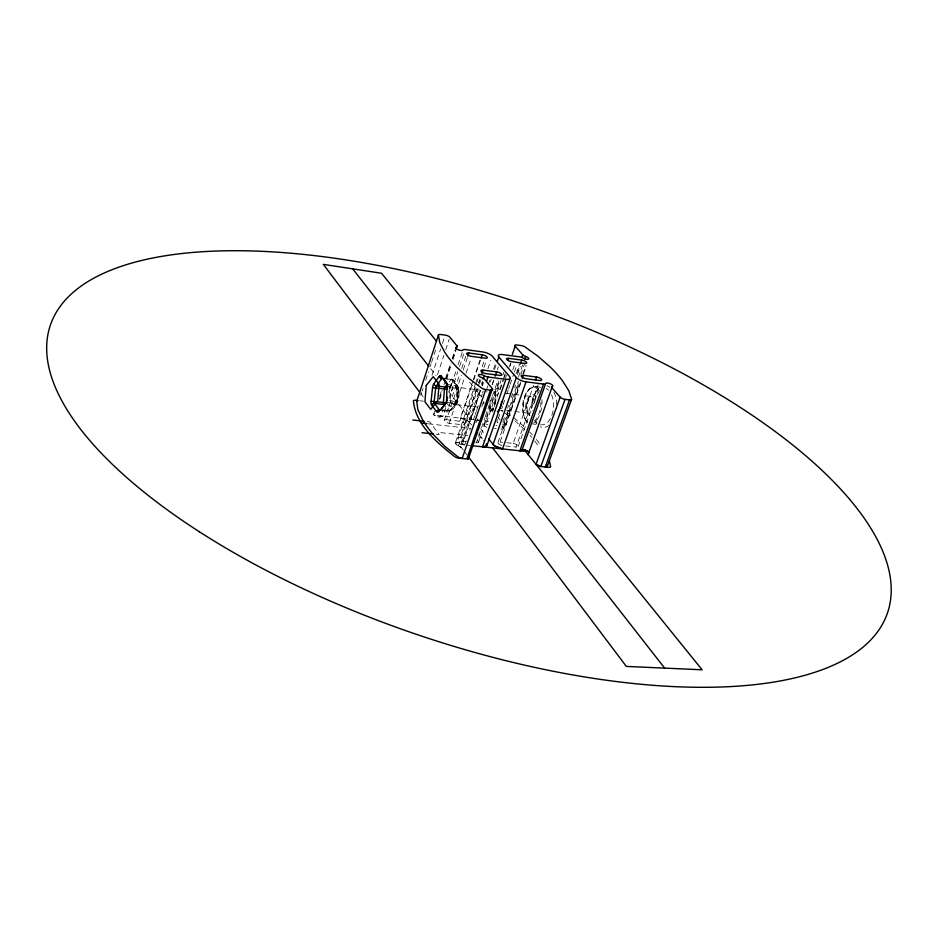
<?xml version="1.0" encoding="UTF-8"?>
<svg xmlns="http://www.w3.org/2000/svg" width="938" height="938" viewBox="0 0 938 938"><rect width="100%" height="100%" fill="white"/><g stroke="black" fill="none" stroke-linecap="round" stroke-linejoin="round"><path stroke-width="0.7" stroke-dasharray="4.69 3.52" d="M492.591 410.035L493.552 409.566L492.532 410.305L502.745 380.605M475.636 383.126L455.282 443.182L456.396 444.718L461.367 447.52L480.936 390.126M520.707 381.989L505.992 424.14L504.89 424.68L501.912 424.152L505.992 424.14L502.92 421.596L504.316 417.574M455.329 443.006L458.412 442.595L464.38 444.87L458.412 442.595L455.422 442.865L456.243 444.612L461.367 447.52M505.992 424.14L502.92 421.596M420.775 395.226L421.666 392.506M422.112 391.146L423.015 388.414M425.7 380.195L428.408 371.964M430.214 366.453L431.117 363.686M431.574 362.303L436.569 347.048M431.984 375.27L440.614 349.042M442.443 343.484L444.506 337.211M437.518 374.625L443.897 355.303M445.726 349.745L449.173 339.298M439.699 396.106L441.552 390.548M445.702 378.037L450.322 364.143M452.163 358.586L454.93 350.261M434.4 413.74C435.068 412.966 431.879 416.495 435.76 409.636M439.476 398.72L442.161 390.372M444.002 384.838L445.386 380.676M445.89 379.398L451.096 363.756M452.691 358.703L455.634 350.109M439.699 399.529L441.986 392.635M446.547 378.917L451.248 364.776M452.96 359.606L455.974 350.542M445.714 407.901L442.959 416.109L438.21 417.164L433.731 414.842L433.813 414.021L434.224 415.452L436.768 416.812L440.379 417.035L443.041 409.812M449.021 391.896L455.985 371.049M458.084 364.753L462.305 352.113M448.927 398.287L457.838 371.612M459.597 366.383L464.509 351.668M444.342 420.212L459.866 373.863M461.695 368.411L466.725 353.415M446.523 419.732L459.772 421.232A3.74 1.419 18.7 0 1 464.427 423.366A3.74 1.419 18.7 0 1 462.493 424.762L449.208 423.273A3.752 1.43 18.5 0 1 444.542 421.127A3.752 1.43 18.5 0 1 446.523 419.732L461.484 375.141M463.243 369.9L467.476 357.261M449.208 423.273L464.603 377.522M466.022 373.312L470.993 358.527M471.697 424.996L467.652 420.658L460.347 418.102L472.869 381.109M473.338 379.726L479.916 360.298M459.772 421.232L472.33 384.111M473.749 379.949L480.479 360.075M476.105 381.766L477.032 379.046M457.955 438.198L476.703 382.974M476.891 382.341L478.099 378.835M482.226 366.617L484.371 360.286M464.638 424.281L478.286 384.111M478.767 382.716L479.705 379.949M483.938 367.485L486.294 360.555M465.963 441.669L462.926 441.341A3.822 1.489 18.8 0 1 458.166 439.148A3.822 1.489 18.8 0 1 460.148 437.683L477.301 387.206M478.743 382.95L479.834 379.749M458.459 445.726L477.97 388.367M479.435 384.052L480.901 379.738M461.191 443.686L479.564 389.727M481.393 384.369L482.484 381.145M462.926 441.341L480.174 390.747M481.991 385.412L483.082 382.2M480.373 390.865L469.633 422.346L465.787 419.649L460.347 418.102M482.249 385.354L483.187 382.587M487.924 368.704L490.773 360.333M482.402 385.811L483.14 383.654M465.178 443.885L466.245 440.743M469.832 430.249L470.548 428.138M473.432 419.708L474.874 415.475M475.238 414.408L476.328 411.231M476.692 410.164L478.497 404.853M481.417 396.328L482.144 394.195M482.507 393.116L483.246 390.982M486.951 388.555L487.889 385.788M488.37 384.404L489.788 380.253M493.576 369.173L495.475 363.639M477.583 419.016L475.965 422.78M481.78 406.752L483.187 402.66M490.246 382.024L491.195 379.257M494.514 369.56L495.944 365.386M492.169 384.709L494.045 379.233M497.339 369.642L498.277 366.899M492.251 384.639L493.705 380.394M475.73 442.713L476.375 442.783L484.981 417.738M485.345 416.683L492.239 396.645M492.602 395.59L498.09 379.632M483.867 424.691L499.473 379.339M478.532 442.255L499.825 380.429M486.74 427.224A3.717 1.407 19 0 1 483.832 425.102A3.717 1.407 19 0 1 485.954 424.199L501.021 380.5M502.92 374.989L503.882 372.222M503.671 377.932L505.078 373.852M492.825 410.903L493.74 408.241M494.197 406.916L496.964 398.908M500.2 389.528L503.917 378.764M504.374 377.416L505.312 374.719M505.547 377.979L506.497 375.223M509.346 366.981L510.764 362.854M510.12 365.867L510.835 363.78M512.793 369.994L514.188 365.937M497.902 419.591C494.807 421.69 499.626 423.085 497.175 422.311M498.371 418.242L499.766 414.209M501.642 408.804L502.58 406.107M503.049 404.747L505.406 397.97M506.813 393.901L508.232 389.809M508.713 388.449L509.651 385.717M510.131 384.357L513.93 373.406M514.411 372.023L516.791 365.152M516.146 373.77L519.453 364.261M517.389 372.527L520.273 364.237M517.448 374.602L520.32 366.348M507.599 408.171L508.537 405.474M511.351 397.372L512.769 393.315M514.657 387.875L515.607 385.166M518.456 376.982L522.747 364.659M500.728 429.065L501.724 429.17L518.374 381.426M520.778 374.52L524.647 363.416M497.961 442.537L518.878 382.563M503.788 428.678L520.015 382.176M522.888 373.969L525.749 365.761M523.556 373.828L526.406 365.668M501.982 445.48A3.775 1.454 19.3 0 1 498.043 443.217A3.775 1.454 19.3 0 1 500.071 442.009L520.414 383.771M506.649 442.724L513.18 443.428L533.605 385.436M505.629 445.925L516.088 447.051L538.107 384.697M518.163 446.523L539.749 385.483M440.719 416.73L442.959 416.109M486.388 392.061L486.939 391.381M449.349 381.778L451.037 379.679A2.298 1.044 -82.9 0 1 452.093 379.562L457.064 385.811A2.31 1.876 -38.3 0 1 458.412 388.109L457.381 401.804L451.377 409.074A2.298 1.677 39.4 0 1 449.712 410.785A2.298 1.044 -83.3 0 1 448.669 410.856L440.59 409.918M448.985 387.347L453.453 381.848A2.298 1.876 -38.3 0 0 452.093 379.562L444.026 378.553M539.561 390.536L535.692 397.302L534.097 404.63A8.419 4.127 -83.1 0 0 529.583 396.739A8.419 4.127 -83.1 0 0 526.007 409.074A8.419 4.127 -83.1 0 0 532.409 410.656M442.103 410.305C461.942 417.773 466.327 374.93 444.542 378.424M540.616 387.277C522.325 382.071 517.975 412.38 527.66 422.534M476.832 420.494L478.263 420.271M477.266 420.388L478.814 420.259M464.556 444.893L458.94 444.295L463.349 450.146M465.952 445.046L470.384 445.515M436.311 434.247L439.16 434.564L429.768 421.912L426.942 421.596M460.148 437.683L466.854 438.409M500.071 442.009L502.745 442.302M440.86 432.653L467.828 435.595M494.432 428.361L496.108 428.549M428.443 423.812L470.067 428.455M437.202 415.452L475.801 419.861M477.208 420.025L488.475 421.314M485.954 424.199L487.901 424.422M495.991 425.336L496.941 425.442M440.45 409.707L449.712 410.785L455.716 403.504A2.31 1.677 39.4 0 0 457.381 401.804L447.555 400.42M531.389 423.788L536.63 424.398M446.875 402.461L455.716 403.504A2.31 1.055 -83.2 0 0 456.407 401.464L457.439 387.746A2.31 1.055 -83 0 0 457.064 385.811L447.602 384.65M477.665 407.104L453.335 404.325L455.61 401.534L457.064 396.364L456.912 390.067L455.305 386.984L479.986 390.161M506.614 410.516L529.102 413.248L527.262 410.223L526.933 405.04L528.516 399.096L531.014 396.399L523.545 395.531M419.767 400.761L423.46 401.194M501.478 410.387L502.053 410.457A3.623 1.337 19.2 0 1 503.003 410.633M448.141 386.608L458.682 388.027L453.453 381.848A2.298 1.653 38.9 0 0 451.037 379.679L447.074 379.175M506.098 393.374L522.091 395.344M506.813 412.544L511.937 416.261M504.667 412.861L510.835 417.445M514.001 417.82L526.03 428.303M514.939 420.787L524.729 429.792M529.736 432.019L532.338 434.822M469.528 382.094L481.452 396.833M488.78 405.908L492.45 410.445M497.949 417.246L500.106 419.919M536.395 439.465L540.675 445.022M480.619 428.748L484.524 433.731M430.718 368.716L436.1 375.599M448.657 391.674L470.173 419.216M478.626 433.895L484.254 441.13M446.476 402.719L451.377 409.074A2.298 1.864 -37.5 0 1 448.669 410.856L443.78 404.489M420.564 393.374L423.19 396.856M464.228 451.319L466.948 454.918M536.173 420.06L536.794 421.314M483.949 403.762L483.844 401.874M530.017 435.396A196.464 77.76 17.4 0 1 531.647 437.26M534.683 440.954A196.464 77.76 17.4 0 1 538.799 446.535M500.611 410.481A3.623 1.337 19.1 0 1 502.639 411.454M495.123 403.586A8.501 4.045 -83.1 0 1 498.195 393.479M494.854 389.34A12.288 5.827 -83.1 0 1 499.321 389.481M492.544 411.864A12.288 5.827 -83.1 0 1 490.175 400.022M546.162 388.461A18.608 11.092 -87 0 1 548.589 390.255M551.497 394.687A18.608 11.092 -87 0 1 551.849 415.288A18.608 11.092 -87 0 1 540.569 424.773M536.958 422.968A18.608 11.092 -87 0 1 535.012 420.822M531.33 408.534A18.608 11.092 -87 0 1 539.069 388.907M546.948 385.799A20.976 12.311 -86.6 0 1 549.938 387.253M553.901 392.201A20.976 12.311 -86.6 0 1 556.504 408.886M549.258 425.16A20.976 12.311 -86.6 0 1 540.417 426.778M536.806 423.929A20.976 12.311 -86.6 0 1 534.754 420.763M532.174 404.243A20.976 12.311 -86.6 0 1 538.775 388.484M529.9 415.417A10.658 5.241 -83.1 0 1 527.719 400.069A10.658 5.241 -83.1 0 1 536.278 397.407M527.848 422.581A18.701 9.192 -83.1 0 1 525.245 396.422A18.701 9.192 -83.1 0 1 539.385 389.997M541.953 399.576A18.701 9.192 -83.1 0 1 533.663 422.932M527.391 421.807A17.963 8.829 -83.1 0 1 525.092 396.129A17.963 8.829 -83.1 0 1 538.893 391.298M540.991 402.214A17.963 8.829 -83.1 0 1 534.859 420.658M501.924 426.591A3.693 1.395 19.2 0 1 503.835 428.502A3.693 1.395 19.2 0 1 501.724 429.17M513.18 443.428A3.764 1.442 19.5 0 1 517.893 445.597A3.764 1.442 19.5 0 1 516.088 447.051M494.432 391.697A12.311 5.804 -83.1 0 1 493.681 406.365A12.311 5.804 -83.1 0 1 486.646 411.688M483.433 403.516A12.311 5.804 -83.1 0 1 483.398 401.827M448.997 389.141A10.916 4.948 -83.1 0 1 456.103 386.503A10.916 4.948 -83.1 0 1 456.044 401.394A10.916 4.948 -83.1 0 1 448.927 404.665M477.278 440.438A3.799 1.477 19 0 1 476.375 442.783M478.274 436.756A3.787 1.454 19 0 1 482.495 438.855M452.808 379.808L452.808 379.808M458.471 386.948L458.471 386.948M457.123 400.843A8.606 3.916 -83.1 0 0 455.751 387.195A8.606 3.916 -83.1 0 0 450.521 399.06A8.606 3.916 -83.1 0 0 457.123 400.843"/><path stroke-width="1.41" d="M438.421 335.065L439.816 342.769L444.94 352.571A186.498 62.694 20.2 0 0 456.607 367.016L468.496 378.155L481.64 388.074A3.963 1.43 18.9 0 0 485.732 389.563L490.433 390.149A3.951 1.419 18.9 0 0 492.403 388.766L484.618 379.327A3.916 1.395 18.8 0 0 481.64 377.58A3.904 1.384 18.8 0 1 478.638 374.708A3.904 1.384 18.8 0 1 484.325 375.763A3.893 1.372 18.8 0 0 488.006 377.017L505.899 379.292A7.727 2.72 19 0 0 509.662 376.654L492.204 356.135A7.574 2.615 18.8 0 0 482.753 351.914L465.213 349.557A3.799 1.313 18.5 0 0 463.009 350.003A3.799 1.313 18.5 0 1 458.014 349.651A3.799 1.313 18.5 0 1 456.536 347.107A3.799 1.313 18.4 0 0 457.029 345.888L449.865 337.211A3.764 1.29 18.3 0 0 445.187 335.112L440.684 334.503A3.764 1.29 18.2 0 0 438.421 335.065L416.718 401.358L417.879 409.601L422.686 419.978A183.801 68.122 20.3 0 0 433.872 435.15L445.362 446.746L458.143 456.994A3.893 1.548 18.8 0 0 462.176 458.483L485.732 389.563M442.689 378.342A2.31 0.832 -80.8 0 0 441.81 378.612A2.298 1.688 36.8 0 1 439.336 376.279L433.895 383.689A4.514 1.665 -80.6 0 0 432.547 387.734L431.081 401.265A4.643 1.97 -80.8 0 0 431.644 405.157L436.545 411.594A4.678 2.286 -84.5 0 0 438.832 411.548L445.28 404.266A4.573 2.38 -85.9 0 0 446.629 400.186L446.91 386.362L447.965 386.597M446.535 401.874L446.922 396.797M505.899 379.292L482.554 446.816L486.447 446.242L486.611 444.19M482.554 446.816L486.447 446.242L486.388 443.862M455.845 349.217L457.029 345.888M467.839 356.206L468.894 353.028L482.261 354.81A3.799 1.313 18.7 0 1 486.998 356.944A3.799 1.313 18.7 0 1 485.098 358.187L471.697 356.405A3.811 1.325 18.6 0 1 466.936 354.271A3.811 1.325 18.6 0 1 468.894 353.028M519.887 450.791L524.213 449.595L528.985 451.987L524.401 449.619L519.887 450.791L543.536 384.076A3.822 1.337 19.5 0 0 545.635 383.572A3.822 1.337 19.6 0 1 550.489 383.865A3.822 1.337 19.6 0 1 552.236 386.526A3.834 1.337 19.6 0 0 551.931 387.828L560.15 397.149A3.869 1.36 19.8 0 0 565.051 399.354L569.518 399.905A3.869 1.36 19.8 0 0 571.594 399.201L568.85 390.806L562.413 380.652A199.548 71.71 17.6 0 0 549.656 366.453L537.673 356.006L525.046 346.966A3.682 1.231 19.1 0 0 521.247 345.583L516.944 344.985A3.682 1.231 19.1 0 0 515.161 346.169L512.336 354.365M481.182 357.976L482.261 354.81M482.015 373.347L483.105 370.135L496.636 371.882A3.858 1.36 19 0 1 501.467 374.051A3.858 1.36 19 0 1 499.567 375.352L486.001 373.617A3.881 1.372 18.8 0 1 481.159 371.436A3.881 1.372 18.8 0 1 483.105 370.135M483.222 378.987L484.325 375.763M486.541 381.32L488.006 377.017M497.375 361.212L498.805 357.026A7.527 2.58 19 0 1 502.51 354.564L519.664 356.874A3.74 1.278 19.1 0 1 523.205 358.07A3.729 1.266 19.2 0 0 528.586 359.102A3.729 1.266 19.2 0 0 525.62 356.405A3.717 1.255 19.2 0 1 522.747 354.763L515.161 346.169M490.433 390.149L466.819 458.952L458.717 458.119A3.904 1.548 18.8 0 1 454.684 456.642C436.885 442.49 415.769 425.078 413.4 400.96A3.717 1.407 18.1 0 1 415.675 400.28L417.82 400.538M495.17 376.138L496.636 371.882M468.824 457.404C465.717 460.581 469.41 459.421 468.824 457.404L474.651 440.45M475.015 439.383L475.754 437.249M476.117 436.182L477.583 431.914M477.946 430.847L480.526 423.355M480.889 422.276L486.06 407.209M486.435 406.131L487.924 401.792M488.299 400.714L492.403 388.766M507.939 360.426L508.666 358.339L521.716 360.075A3.752 1.278 19.2 0 1 526.429 362.185A3.752 1.278 19.2 0 1 524.647 363.416L511.562 361.693A3.764 1.29 19 0 1 506.825 359.571A3.764 1.29 19 0 1 508.666 358.339M486.857 445.749L510.19 378.424M521.809 357.472L522.747 354.763M520.625 363.194L521.716 360.075M498.805 357.026L516.357 377.51L493.036 444.577L495.088 446.336L502.534 448.95L526.042 381.848L543.536 384.076M524.659 359.16L525.62 356.405M522.255 378.495L523.357 375.317L536.571 377.029A3.811 1.325 19.4 0 1 541.378 379.175A3.811 1.325 19.4 0 1 539.608 380.488L526.359 378.788A3.834 1.337 19.3 0 1 521.54 376.63A3.834 1.337 19.3 0 1 523.357 375.317M535.457 380.183L536.571 377.029M521.985 450.181L545.635 383.572M528.586 453.124L528.129 454.578L552.236 386.526M549.387 460.828L550.629 466.514A3.799 1.466 20 0 1 548.542 467.335L539.866 466.385L536.02 464.333L560.15 397.149M565.051 399.354L540.827 466.549L536.02 464.333M569.518 399.905L545.271 467.007A3.811 1.477 19.9 0 0 547.358 466.174L547.206 464.861M547.241 466.585L571.5 399.565M441.798 378.518L436.358 385.94A2.251 0.657 -78.4 0 0 435.678 387.969L434.188 401.476A2.298 0.926 -78.4 0 0 434.376 403.422M446.805 384.92L445.116 387.019A2.286 1.032 -83 0 0 444.436 389.036L443.404 402.566A2.286 1.032 -83.3 0 0 443.78 404.489A2.286 1.853 -37.5 0 0 445.034 404.278M441.634 408.347L444.026 405.638M444.835 404.724L445.245 404.278A2.322 1.641 42.1 0 1 446.875 402.461L446.465 402.906M528.469 453.16L528.129 454.578M432.559 387.722L446.98 389.2M446.652 400.186L447.016 400.374M431.081 401.265L445.949 402.73M472.963 445.796L525.561 451.401L702.116 669.791L626.338 666.414L468.355 456.783M422.053 432.699L433.45 433.942M412.814 420.013L424.117 421.279M421.256 423.015L427.001 423.648M431.656 405.122A2.286 1.899 -34.7 0 1 434.388 403.387L443.78 404.489M502.534 448.95L494.549 445.972L488.592 438.925M447.918 385.049A2.322 1.231 -86.2 0 0 447.614 384.615A2.322 1.853 -40.3 0 1 446.265 382.387L441.282 376.044A4.667 1.876 -81.8 0 0 439.359 376.361M446.934 383.853L443.533 379.538M440.379 409.836A2.31 1.231 -85.8 0 1 439.254 409.73L434.388 403.387M436.533 341.28L381.543 273.263L323.352 264.375L419.685 392.213M352.688 268.854L428.924 366.418M492.579 447.883L664.667 668.126M443.252 379.151L442.677 378.377A2.31 1.923 -35.8 0 1 441.282 376.044M526.042 381.848A7.68 2.685 19.2 0 1 516.357 377.51M501.748 401.382A12.288 5.827 -83.1 0 1 497.421 411.759M416.718 401.358A3.717 1.395 18.1 0 1 417.902 400.643M438.82 411.477A2.31 1.665 41 0 1 440.45 409.707M436.545 411.594A2.31 1.829 -39.3 0 1 439.242 409.765M446.969 388.098A2.286 1.653 38.9 0 0 445.116 387.019L436.358 385.94A2.286 1.712 35.5 0 1 433.895 383.689M446.265 382.364A4.69 2.298 -84.6 0 1 447.274 386.304M426.215 385.483L424.961 401.722L430.694 409.343L437.776 400.596L439.043 384.146L433.215 376.654L426.215 385.483M199.325 531.729A442.584 173.424 19 0 0 885.202 618.74A442.584 173.424 19 0 0 322.332 256.578A442.584 173.424 19 0 0 199.325 531.729"/></g></svg>
